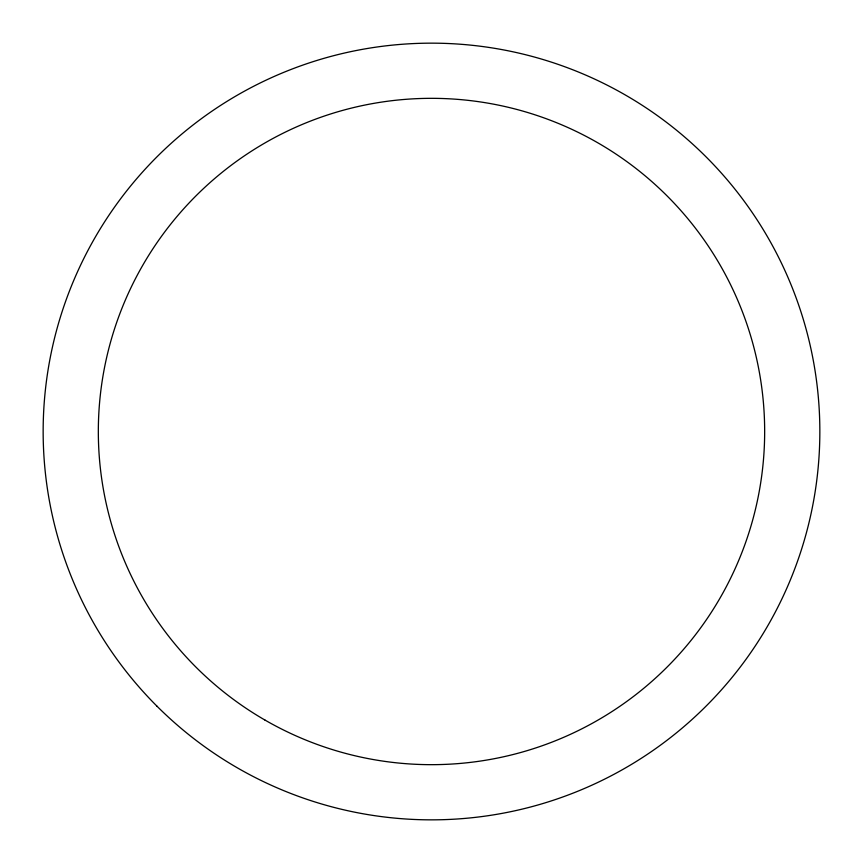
<?xml version="1.0" encoding="UTF-8"?>
<svg xmlns="http://www.w3.org/2000/svg" width="863" height="863" viewBox="0 0 863 863"><rect width="100%" height="100%" fill="white"/><g stroke="black" fill="none" stroke-linecap="round" stroke-linejoin="round"><path stroke-width="1.29" d="M156.893 706.107A388.35 388.35 0 0 0 806.614 532.007A388.35 388.35 0 0 0 330.993 56.386A388.35 388.35 0 0 0 156.893 706.107M264.919 720.033A333.161 333.161 0 0 0 764.661 431.5A333.161 333.161 0 0 0 264.919 142.967A333.161 333.161 0 0 0 264.919 720.033"/></g></svg>
